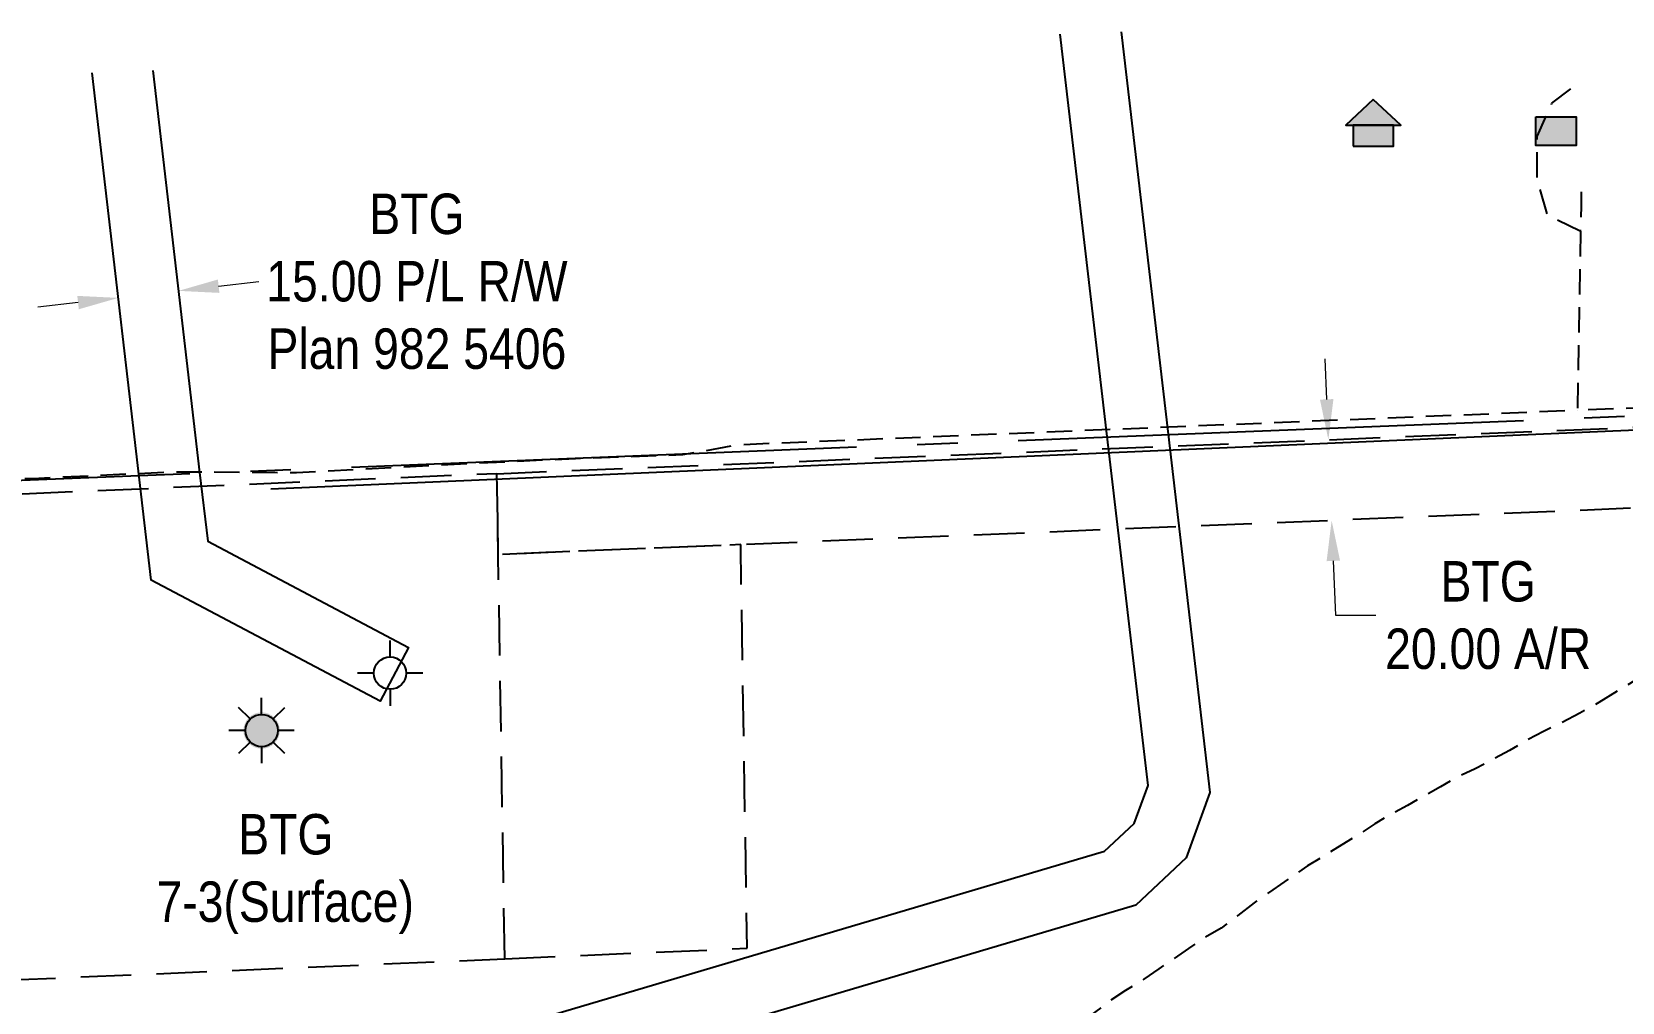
# Model space of a CAD drawing. Extents: x 675519 to 688669, y 5804595 to 5836613.
# Drawn here: x 680572.2 to 680965.5, y 5810278.5 to 5810518.6 of the extents above; entities that cross this region are included whole.
import ezdxf

# ---------------------------------------------------------------- set-up
doc = ezdxf.new("R2010")
doc.units = 0
doc.header["$LTSCALE"] = 5
doc.header["$PDMODE"] = 3
doc.header["$PDSIZE"] = 10
for name, pattern in [('foc-ACCESSROAD', [3.75, 2.5, -1.25]), ('foc-QUARTERLINE', [33, 25, -3, 2, -3]), ('UG_PIPE', [1.875, 1.25, -0.625])]:
    doc.linetypes.add(name, pattern=pattern)
doc.layers.get('Defpoints').update_dxf_attribs({"color": 9})
for name, color, linetype in [('AS-PIPE-UG', 44, 'UG_PIPE'), ('AS-POWER', 104, 'foc-POWER'), ('AS-RESIDENCE', 14, 'Continuous'), ('F-AR', 190, 'foc-ACCESSROAD'), ('F-RW', 190, 'Continuous'), ('F-WS', 190, 'foc-ACCESSROAD'), ('F-WS-S', 8, 'Continuous'), ('L-QSEC', 8, 'foc-QUARTERLINE')]:
    doc.layers.add(name, color=color, linetype=linetype)
for name, color, linetype, lineweight in [('F-AR-T', 190, 'Continuous', 9), ('F-RW-T', 190, 'Continuous', 9), ('F-WS-T', 190, 'Continuous', 9)]:
    doc.layers.add(name, color=color, linetype=linetype, lineweight=lineweight)
doc.styles.add('175L', font='ARIALN.TTF', dxfattribs={"height": 20})
doc.styles.add('80CG', font='ARIALN.TTF', dxfattribs={"height": 10})
doc.styles.add('foc-LtypeFont', font='ARIALN.TTF', dxfattribs={"height": 7.35})
doc.linetypes.add('foc-POWER', pattern='A,6,-1,["P",foc-LtypeFont,S=0.2,R=0,X=-0.625,Y=-0.75],-1.24,4', length=12.24)
doc.dimstyles.new('Compass 5 000', dxfattribs={"dimscale": 5, "dimtxt": 9, "dimasz": 2, "dimexe": 0.2, "dimexo": 0.0625, "dimgap": 0.5, "dimtad": 0, "dimtih": 1, "dimtoh": 1, "dimzin": 0, "dimdsep": 46, "dimtxsty": '80CG', "dimcen": 0.1, "dimse1": 1, "dimse2": 1, "dimclrd": 256, "dimclrt": 256, "dimaunit": 1, "dimadec": 4, "dimazin": 0, "dimtfac": 0.06, "dimtofl": 0, "dimtmove": 0, "dimatfit": 1, "dimfxl": 0.2, "dimtolj": 1, "dimtzin": 0, "dimlwd": -1, "dimarcsym": 0})

# ---------------------------------------------------------------- blocks, each defined once
blk = doc.blocks.new('*D654')
at = {"layer": 'Defpoints', "color": 0, "transparency": 16777216}
for p in [(680608.51, 5810454.48), (680609.88, 5810442.7), (680594.98, 5810440.97)]:
    blk.add_point(p, dxfattribs=at)
at = {"layer": 'F-RW-T', "transparency": 16777216}
for p, q in [((680618.44, 5810455.63), (680628.37, 5810456.79)), ((680583.68, 5810451.58), (680573.75, 5810450.42))]:
    blk.add_line(p, q, dxfattribs=at)
for points in [[(680618.25, 5810457.29), (680618.63, 5810453.98), (680608.51, 5810454.48)], [(680583.49, 5810453.24), (680583.87, 5810449.93), (680593.61, 5810452.74)]]:
    blk.add_solid(points, dxfattribs=at)
at = {"layer": 'F-RW-T', "transparency": 16777216, "insert": (680667.46, 5810456.79), "char_height": 10, "attachment_point": 5, "style": '80CG'}
blk.add_mtext('\\A1;BTG\\P15.00 P/L R/W\\PPlan 982 5406', dxfattribs=at)
blk = doc.blocks.new('Gabd')
for p, q in [((0, 0.808), (0, 1.616)), ((-0.808, 0), (-1.616, 0)), ((1.616, 0), (0.808, 0)), ((0, -0.808), (0, -1.616))]:
    blk.add_line(p, q)
blk.add_circle((0, 0), 0.8)
blk = doc.blocks.new('GAS')
h = blk.add_hatch(color=255)
h.dxf.hatch_style = 1
edge = h.paths.add_edge_path()
edge.add_arc((0, 0), 0.9, 0, 360)
for p, q in [((0, 0.808), (0, 1.616)), ((-0.571, 0.571), (-1.142, 1.142)), ((0.571, 0.571), (1.142, 1.142)), ((-0.808, 0), (-1.616, 0)), ((1.616, 0), (0.808, 0)), ((-0.571, -0.571), (-1.142, -1.142)), ((1.142, -1.142), (0.571, -0.571)), ((0, -0.808), (0, -1.616))]:
    blk.add_line(p, q)
blk.add_circle((0, 0), 0.8)
blk = doc.blocks.new('*D656')
at = {"layer": 'Defpoints', "color": 0, "transparency": 16777216}
for p in [(680902.05, 5810418.04), (680893.62, 5810397.68), (680902.87, 5810398.06)]:
    blk.add_point(p, dxfattribs=at)
at = {"layer": 'F-AR-T', "transparency": 16777216}
for p, q in [((680892.4, 5810427.65), (680891.99, 5810437.64)), ((680894.03, 5810387.69), (680894.58, 5810374.24)), ((680894.58, 5810374.24), (680904.58, 5810374.24))]:
    blk.add_line(p, q, dxfattribs=at)
for points in [[(680894.07, 5810427.72), (680890.73, 5810427.58), (680892.81, 5810417.66)], [(680895.7, 5810387.76), (680892.37, 5810387.62), (680893.62, 5810397.68)]]:
    blk.add_solid(points, dxfattribs=at)
at = {"layer": 'F-AR-T', "transparency": 16777216, "insert": (680932.32, 5810374.24), "char_height": 10, "attachment_point": 5, "style": '80CG'}
blk.add_mtext('\\A1;BTG\\P20.00 A/R', dxfattribs=at)
blk = doc.blocks.new('res_occ')
for points in [[(0.1, 0.891), (-1.257, -0.374), (1.457, -0.374)], [(-0.9, -1.425), (1.1, -1.425), (1.1, -0.374), (-0.9, -0.374)]]:
    blk.add_hatch(color=14).paths.add_polyline_path(points)
at = {"color": 14}
for points in [[(0.1, 0.891), (-1.257, -0.374), (1.457, -0.374)], [(-0.9, -1.425), (1.1, -1.425), (1.1, -0.374), (-0.9, -0.374)]]:
    blk.add_lwpolyline(points, close=True, dxfattribs=at)
blk = doc.blocks.new('res_other')
blk.add_hatch(color=14).paths.add_polyline_path([(-1.09, 0.735), (0.91, 0.735), (0.91, -0.693), (-1.09, -0.693)])
at = {"color": 14}
blk.add_lwpolyline([(-1.09, 0.735), (0.91, 0.735), (0.91, -0.693), (-1.09, -0.693)], close=True, dxfattribs=at)

msp = doc.modelspace()

# ---------------------------------------------------------------- linework, layer by layer
at = {"layer": 'AS-PIPE-UG', "flags": 128}
for points in [[(680955.087, 5810469.23), (680946.961, 5810473.155), (680944.472, 5810482.151), (680944.444, 5810492.677), (680948.096, 5810500.91), (680954.659, 5810505.83)], [(680955.332, 5810478.951), (680955.294, 5810475.465), (680955.087, 5810469.231)], [(680955.131, 5810469.21), (680954.385, 5810424.996), (680988.76, 5810426.409), (681005.264, 5810422.552), (681016.233, 5810405.292), (681023.483, 5810390.645), (681025.923, 5810388.293), (681006.512, 5810382.225), (681003.419, 5810380.541), (680999.376, 5810378.077), (680995.39, 5810375.43), (680991.443, 5810372.826), (680987.57, 5810370.231), (680983.457, 5810367.723), (680979.975, 5810364.871), (680975.972, 5810362.772), (680972.189, 5810360.561), (680968.332, 5810357.917), (680964.195, 5810355.476), (680959.652, 5810352.656), (680955.004, 5810350.017), (680950.461, 5810347.66), (680945.959, 5810345.512), (680941.488, 5810343.088), (680937.57, 5810340.762), (680933.34, 5810338.537), (680929.126, 5810336.298), (680924.744, 5810334.223), (680920.52, 5810331.834), (680916.429, 5810329.479), (680912.338, 5810327.23), (680908.26, 5810325.01), (680904.3, 5810322.649), (680900.294, 5810320.027), (680896.131, 5810317.439), (680891.885, 5810314.845), (680887.651, 5810312.312), (680883.506, 5810309.392), (680879.068, 5810306.341), (680874.447, 5810303.159), (680870.437, 5810299.98), (680866.305, 5810296.891), (680861.944, 5810294.357), (680858.252, 5810291.832), (680854.592, 5810289.25), (680850.853, 5810286.814), (680847.18, 5810284.22), (680842.658, 5810281.468), (680838.958, 5810279.049), (680837.24, 5810277.656), (680833.76, 5810275.055), (680830.331, 5810271.779), (680827.168, 5810268.861), (680824.378, 5810266.051), (680821.606, 5810263.453), (680819.46, 5810260.056), (680817.454, 5810256.575), (680815.547, 5810253.018), (680813.888, 5810249.424), (680812.398, 5810245.87), (680810.68, 5810242.184), (680808.911, 5810238.65), (680807.09, 5810234.778), (680805.029, 5810230.877), (680803.351, 5810226.86), (680801.481, 5810222.677), (680799.58, 5810218.43), (680797.505, 5810214.332), (680795.534, 5810210.262), (680793.862, 5810206.116), (680792.133, 5810201.91), (680790.662, 5810197.686), (680789.435, 5810193.388), (680787.869, 5810189.354), (680786.443, 5810185.087), (680785.362, 5810180.656), (680783.945, 5810176.329), (680782.889, 5810172.086), (680781.832, 5810168.049), (680780.878, 5810164.007), (680779.539, 5810159.922), (680778.178, 5810155.82), (680777.409, 5810152.132), (680776.529, 5810149.82), (680776.552, 5810149.833), (680775.837, 5810147.76), (680775.876, 5810147.807), (680775.344, 5810145.819), (680773.695, 5810141.392), (680772.345, 5810136.864), (680771.004, 5810132.704), (680769.567, 5810128.594), (680768.417, 5810124.501), (680767.512, 5810120.074), (680765.659, 5810115.44), (680763.876, 5810110.574), (680762.405, 5810105.932), (680760.879, 5810101.358), (680759.669, 5810096.998), (680758.328, 5810092.45), (680756.982, 5810088.208), (680755.632, 5810083.63), (680754.35, 5810079.386), (680752.89, 5810075.324), (680751.999, 5810070.949), (680750.349, 5810066.471), (680748.563, 5810061.743), (680747.129, 5810057.037), (680745.297, 5810053.236), (680744.191, 5810049.118), (680742.655, 5810045.137), (680741.121, 5810041.212), (680739.898, 5810037.274), (680738.918, 5810033.262), (680737.555, 5810029.183), (680736.09, 5810025.074), (680735.137, 5810020.72), (680733.628, 5810016.204), (680732.581, 5810011.499), (680731.332, 5810006.799), (680729.946, 5810002.143), (680728.571, 5809997.533), (680726.955, 5809993.348), (680725.507, 5809989.036), (680723.966, 5809984.661), (680722.534, 5809980.162), (680720.956, 5809975.424), (680719.159, 5809970.981), (680717.646, 5809966.207), (680715.974, 5809961.199), (680714.699, 5809956.403), (680713.08, 5809951.895), (680711.911, 5809947.465), (680710.329, 5809943.267), (680708.639, 5809938.774), (680706.801, 5809934.333), (680705.074, 5809930.128), (680702.474, 5809926.397), (680699.568, 5809922.491), (680696.586, 5809919.153), (680693.754, 5809915.876), (680690.31, 5809912.822), (680686.186, 5809909.388), (680681.933, 5809906.133), (680678.07, 5809902.809), (680674.25, 5809900.089), (680671.167, 5809897.365), (680668.011, 5809894.125), (680664.528, 5809890.676), (680661.457, 5809887.376), (680659.25, 5809884.153), (680657.045, 5809881.116), (680654.516, 5809877.636), (680651.491, 5809874.402), (680649.021, 5809870.718), (680646.249, 5809867.026), (680643.61, 5809863.67), (680641.176, 5809860.42), (680638.974, 5809857.101), (680636.512, 5809853.912), (680634.324, 5809850.637), (680631.777, 5809846.938), (680629.348, 5809843.571), (680627.096, 5809840.197), (680624.913, 5809836.707), (680622.114, 5809834.277), (680621.987, 5809834.126), (680616.356, 5809827.897), (680616.362, 5809827.916), (680615.578, 5809827.073), (680612.467, 5809824.965), (680608.886, 5809822.49), (680605.734, 5809820.633), (680602.393, 5809818.481), (680599.588, 5809816.222), (680596.254, 5809813.884), (680592.81, 5809811.673), (680589.416, 5809809.485), (680585.786, 5809807.365), (680582.252, 5809805.034), (680578.817, 5809802.876), (680575.471, 5809801.159), (680572.626, 5809798.85), (680570.532, 5809796.149), (680570.712, 5809792.979), (680570.962, 5809792.197), (680573.131, 5809786.25), (680573.143, 5809786.243), (680573.229, 5809786.315), (680573.371, 5809784.616), (680574.542, 5809781.622), (680577.163, 5809780.528), (680580.32, 5809780.11), (680583.646, 5809779.311), (680586.484, 5809779.189), (680589.02, 5809778.717), (680592.217, 5809778.033), (680592.529, 5809777.86), (680596.058, 5809776.804), (680596.08, 5809776.7), (680597.037, 5809774.414), (680597.009, 5809774.121), (680597.124, 5809774.045), (680597.127, 5809774.047)], [(680157.088, 5810380.12), (680164.073, 5810380.209), (680189.097, 5810381.094), (680209.295, 5810383.48), (680246.97, 5810384.195), (680251.175, 5810384.425), (680253.816, 5810387.782), (680254.757, 5810396.923), (680252.037, 5810420.17), (680253.141, 5810423.723), (680255.52, 5810425.726), (680259.56, 5810427.393), (680262.26, 5810427.358), (680282.291, 5810426.031), (680312.601, 5810427.784), (680324.862, 5810420.264), (680327.654, 5810417.483), (680330.175, 5810415.178), (680332.502, 5810412.993), (680336.7, 5810408.705), (680338.786, 5810406.57), (680342.577, 5810403.402), (680344.839, 5810401.872), (680347.781, 5810399.964), (680354.656, 5810397.436), (680358.286, 5810397.011), (680369.789, 5810397.046), (680373.903, 5810397.079), (680391.266, 5810398.406), (680395.645, 5810399.027), (680399.958, 5810399.462), (680406.124, 5810400.763), (680416.388, 5810402.327), (680417.423, 5810402.531), (680424.354, 5810403.172), (680425.132, 5810403.757), (680440.15, 5810409.751), (680459.487, 5810418.66), (680478.273, 5810416.154), (680490.164, 5810411.76), (680505.96, 5810409.222), (680526.428, 5810407.396), (680542.065, 5810407.278), (680572.608, 5810408.112), (680607.122, 5810409.743), (680637.654, 5810409.568), (680673.106, 5810411.462), (680706.685, 5810413.043), (680733.222, 5810413.977), (680747.005, 5810416.469), (680954.384, 5810424.995)]]:
    msp.add_lwpolyline(points, dxfattribs=at)
at = {"layer": 'AS-POWER', "flags": 128}
msp.add_lwpolyline([(680631.331, 5810405.548), (681026.082, 5810422.556), (681078.404, 5810405.903)], dxfattribs=at)
at = {"layer": 'F-AR', "flags": 128}
msp.add_lwpolyline([(681061.208, 5810404.528), (680687.564, 5810389.265), (680687.248, 5810409.262), (681060.378, 5810424.508)], close=True, dxfattribs=at)
at = {"layer": 'F-RW', "flags": 128}
for points in [[(680439.663, 5809901.021), (680474.855, 5810010.599), (680459.386, 5810103.128), (680463.959, 5810187.531), (680470.639, 5810200.951), (680482.115, 5810210.55), (680569.412, 5810236.4), (680837.494, 5810315.938), (680844.785, 5810322.781), (680848.215, 5810332.176), (680838.154, 5810418.42), (680826.539, 5810517.958)], [(680841.569, 5810518.557), (680853.184, 5810419.014), (680863.524, 5810330.376), (680857.651, 5810314.286), (680845.168, 5810302.567), (680581.328, 5810224.33), (680531.638, 5810209.595), (680489.352, 5810197.053), (680482.663, 5810191.459), (680478.765, 5810183.627), (680474.447, 5810103.977), (680490.247, 5810009.488), (680454.72, 5809898.9)], [(680602.15, 5810509.02), (680613.744, 5810409.541), (680615.728, 5810392.535), (680665.397, 5810366.255), (680658.39, 5810352.999), (680601.74, 5810382.93), (680587.138, 5810508.422)]]:
    msp.add_lwpolyline(points, dxfattribs=at)
at = {"layer": 'F-WS', "flags": 128}
for points in [[(680689.163, 5810289.296), (680687.564, 5810389.265), (680687.248, 5810409.262), (680567.377, 5810404.108), (680569.296, 5810284.142), (680689.166, 5810289.296)], [(680689.166, 5810289.296), (680749.101, 5810291.873), (680747.505, 5810391.714), (680687.564, 5810389.265)]]:
    msp.add_lwpolyline(points, dxfattribs=at)
at = {"layer": 'L-QSEC', "flags": 128}
msp.add_lwpolyline([(680156.667, 5810391.21), (681060.268, 5810427.205)], dxfattribs=at)

# ---------------------------------------------------------------- block references
at = {"layer": 'AS-RESIDENCE', "xscale": 4.999214999999947, "yscale": 4.999214999999947, "zscale": 4.999214999999947}
for name, p in [('res_occ', (680903.426, 5810497.361)), ('res_other', (680949.528, 5810493.864))]:
    msp.add_blockref(name, p, dxfattribs=at)
at = {"layer": 'F-WS-S', "color": 3, "xscale": 4.999214999999947, "yscale": 4.999214999999947, "zscale": 4.999214999999947}
for name, p in [('Gabd', (680660.823, 5810359.937)), ('GAS', (680629.066, 5810345.74))]:
    msp.add_blockref(name, p, dxfattribs=at)

# ---------------------------------------------------------------- texts
at = {"layer": 'F-WS-T', "insert": (680600.502, 5810325.08), "char_height": 9.99843, "attachment_point": 1, "style": '175L'}
msp.add_mtext_dynamic_manual_height_columns('\\pi22.783;BTG\\P\\pi2.5715;7-3(Surface)', width=67.57512, gutter_width=100, heights=[0], dxfattribs=at)

# ---------------------------------------------------------------- dimensions: what is measured, and where the dimension line sits
at = {"layer": 'F-AR-T', "color": 3}
dim = msp.add_linear_dim(base=(680893.624, 5810397.683), p1=(680902.051, 5810418.038), p2=(680902.867, 5810398.06), angle=272.33913, text='BTG\\P20.00 A/R', dimstyle='Compass 5 000', dxfattribs=at)
dim.commit()
dim.dimension.update_dxf_attribs({"geometry": '*D656', "text_midpoint": (680932.317, 5810374.244), "dimtype": 161})
at = {"layer": 'F-RW-T'}
dim = msp.add_aligned_dim(p1=(680594.985, 5810440.969), p2=(680609.879, 5810442.705), distance=11.85, text='BTG\\P15.00 P/L R/W\\PPlan 982 5406', dimstyle='Compass 5 000', dxfattribs=at)
dim.commit()
dim.dimension.update_dxf_attribs({"geometry": '*D654', "text_midpoint": (680667.459, 5810456.791)})

doc.saveas('drawing.dxf')
